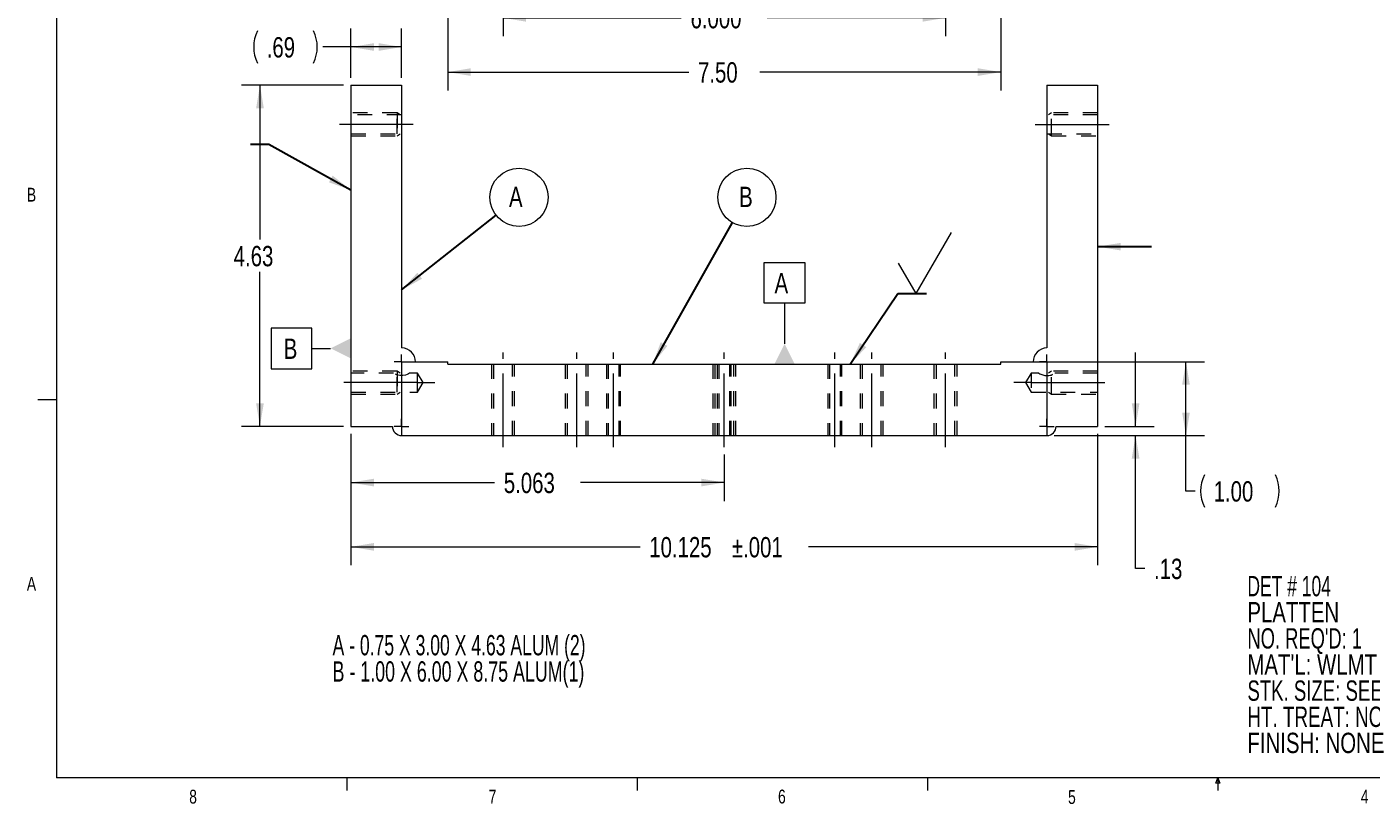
# Model space of a CAD drawing. Header units: inches. Extents: x 0.4 to 16.6, y 0.2 to 10.8.
# Drawn here: x 0.43 to 9.54, y 0.21 to 5.48 of the extents above; entities that cross this region are included whole.
import ezdxf

# ---------------------------------------------------------------- set-up
doc = ezdxf.new("R2010")
doc.units = ezdxf.units.IN
doc.header["$MEASUREMENT"] = 0
doc.linetypes.add('CENTERX2', pattern=[0.8, 0.5, -0.1, 0.1, -0.1])
doc.linetypes.add('HIDDEN', pattern=[0.075, 0.05, -0.025])
doc.styles.add('SLDTEXTSTYLE0', font='TXT', dxfattribs={"width": 0.75})
doc.styles.add('SLDTEXTSTYLE13', font='TXT', dxfattribs={"width": 0.675})
doc.styles.add('SLDTEXTSTYLE14', font='TXT', dxfattribs={"width": 0.683824})
doc.styles.add('SLDTEXTSTYLE15', font='TXT', dxfattribs={"width": 0.692308})
doc.styles.add('SLDTEXTSTYLE17', font='TXT', dxfattribs={"width": 0.646552})
doc.styles.add('SLDTEXTSTYLE3', font='TXT', dxfattribs={"width": 0.671053})
doc.styles.add('SLDTEXTSTYLE6', font='TXT', dxfattribs={"width": 0.65625})
doc.styles.add('SLDTEXTSTYLE8', font='TXT', dxfattribs={"width": 0.642857})
doc.dimstyles.new('SLDDIMSTYLE0', dxfattribs={"dimtxt": 0.137795, "dimasz": 0.156, "dimexe": 0, "dimexo": 0.0625, "dimgap": 0.034449, "dimtad": 0, "dimtih": 1, "dimtoh": 1, "dimlfac": 2, "dimzin": 4, "dimdsep": 46, "dimtxsty": 'SLDTEXTSTYLE0', "dimsah": 1, "dimcen": 0.09, "dimadec": 0, "dimazin": 0, "dimtfac": 1, "dimtdec": 3, "dimtofl": 0, "dimtmove": 0, "dimatfit": 3, "dimfxl": 0, "dimtolj": 1, "dimtzin": 12, "dimarcsym": 0})
doc.dimstyles.new('SLDDIMSTYLE1', dxfattribs={"dimtxt": 0.137795, "dimasz": 0.156, "dimexe": 0, "dimexo": 0.0625, "dimgap": 0.034449, "dimtad": 0, "dimtih": 1, "dimtoh": 1, "dimlfac": 2, "dimzin": 12, "dimdsep": 46, "dimtxsty": 'SLDTEXTSTYLE0', "dimsah": 1, "dimcen": 0.09, "dimadec": 0, "dimazin": 0, "dimtfac": 1, "dimtdec": 3, "dimtofl": 0, "dimtmove": 0, "dimatfit": 3, "dimfxl": 0, "dimtolj": 1, "dimtzin": 12, "dimarcsym": 0})
doc.dimstyles.new('SLDDIMSTYLE2', dxfattribs={"dimtxt": 0.137795, "dimasz": 0.156, "dimexe": 0, "dimexo": 0.0625, "dimgap": 0.034449, "dimtad": 0, "dimtih": 1, "dimtoh": 1, "dimdec": 3, "dimlfac": 2, "dimzin": 12, "dimdsep": 46, "dimtxsty": 'SLDTEXTSTYLE0', "dimsah": 1, "dimcen": 0.09, "dimadec": 0, "dimazin": 0, "dimtol": 1, "dimtp": 0.001, "dimtm": 0.001, "dimtfac": 1, "dimtdec": 3, "dimtofl": 0, "dimtmove": 0, "dimatfit": 3, "dimfxl": 0, "dimtolj": 1, "dimarcsym": 0})
doc.dimstyles.new('SLDDIMSTYLE3', dxfattribs={"dimtxt": 0.137795, "dimasz": 0.156, "dimexe": 0, "dimexo": 0.0625, "dimgap": 0.034449, "dimtad": 0, "dimtih": 1, "dimtoh": 1, "dimdec": 3, "dimlfac": 2, "dimzin": 12, "dimdsep": 46, "dimtxsty": 'SLDTEXTSTYLE0', "dimsah": 1, "dimcen": 0.09, "dimadec": 0, "dimazin": 0, "dimtfac": 1, "dimtdec": 3, "dimtofl": 0, "dimtmove": 0, "dimatfit": 3, "dimfxl": 0, "dimtolj": 1, "dimtzin": 12, "dimarcsym": 0})
doc.dimstyles.new('SLDDIMSTYLE4', dxfattribs={"dimtxt": 0.156, "dimasz": 0.156, "dimexe": 0, "dimexo": 0.0625, "dimgap": 0.039, "dimtad": 0, "dimtih": 1, "dimtoh": 1, "dimdec": 0, "dimzin": 0, "dimdsep": 46, "dimtxsty": 'Standard', "dimsah": 1, "dimcen": 0.09, "dimadec": 0, "dimazin": 0, "dimtfac": 1, "dimtdec": 0, "dimtofl": 0, "dimtmove": 0, "dimatfit": 3, "dimfxl": 0, "dimtolj": 1, "dimtzin": 0, "dimarcsym": 0})
doc.dimstyles.new('SLDDIMSTYLE6', dxfattribs={"dimtxt": 0.137795, "dimasz": 0.156, "dimexe": 0, "dimexo": 0.0625, "dimgap": 0.034449, "dimtad": 0, "dimtih": 1, "dimtoh": 1, "dimlfac": 2, "dimzin": 12, "dimdsep": 46, "dimtxsty": 'SLDTEXTSTYLE0', "dimsah": 1, "dimcen": 0.09, "dimadec": 0, "dimazin": 0, "dimtfac": 1, "dimtdec": 3, "dimtofl": 0, "dimtmove": 0, "dimatfit": 3, "dimfxl": 0, "dimtolj": 1, "dimtzin": 12, "dimarcsym": 0})
doc.dimstyles.new('SLDDIMSTYLE7', dxfattribs={"dimtxt": 0.137795, "dimasz": 0.156, "dimexe": 0, "dimexo": 0.0625, "dimgap": 0.034449, "dimtad": 0, "dimtih": 1, "dimtoh": 1, "dimdec": 3, "dimlfac": 2, "dimzin": 4, "dimdsep": 46, "dimtxsty": 'SLDTEXTSTYLE0', "dimsah": 1, "dimcen": 0.09, "dimadec": 0, "dimazin": 0, "dimtfac": 1, "dimtdec": 3, "dimtofl": 0, "dimtmove": 0, "dimatfit": 3, "dimfxl": 0, "dimtolj": 1, "dimtzin": 12, "dimarcsym": 0})

# ---------------------------------------------------------------- blocks, each defined once
blk = doc.blocks.new('SW_NOTE_1')
at = {"color": 7, "linetype": 'Continuous', "lineweight": 0, "attachment_point": 1}
for s, insert, char_height, style in [('DET # 104', (0, 0.176), 0.1378, 'SLDTEXTSTYLE8'), ('PLATTEN', (0, -0.0012), 0.1378, 'SLDTEXTSTYLE0'), ("NO. REQ'D: 1", (0, -0.1783), 0.137795, 'SLDTEXTSTYLE13'), ("MAT'L: WLMT", (0, -0.3555), 0.137795, 'SLDTEXTSTYLE0'), ('STK. SIZE: SEE LIST', (0, -0.5326), 0.137795, 'SLDTEXTSTYLE14'), ('HT. TREAT: NONE', (0, -0.7098), 0.137795, 'SLDTEXTSTYLE15'), ('FINISH: NONE', (0, -0.887), 0.137795, 'SLDTEXTSTYLE0')]:
    blk.add_mtext(s, dxfattribs=dict(at, insert=insert, char_height=char_height, style=style))
blk = doc.blocks.new('*D3')
at = {"color": 7, "linetype": 'Continuous', "lineweight": 0}
for p, q in [((7.3919, 3.2128), (8.4096, 3.2128)), ((8.2846, 2.7128), (8.2846, 3.2128)), ((7.3919, 2.7128), (8.4096, 2.7128)), ((8.2846, 2.3365), (8.2846, 2.7128)), ((8.3471, 2.3365), (8.2846, 2.3365))]:
    blk.add_line(p, q, dxfattribs=at)
for centre, start, end in [((8.6283, 2.3365), 153.43495, 206.56505), ((8.6721, 2.3365), 333.43495, 26.56505)]:
    blk.add_arc(centre, 0.2445, start, end, dxfattribs=at)
for points in [[(8.2846, 3.2128), (8.2586, 3.0568), (8.3106, 3.0568)], [(8.2846, 2.7128), (8.3106, 2.8688), (8.2586, 2.8688)]]:
    blk.add_solid(points, dxfattribs=at)
at = {"color": 7, "linetype": 'Continuous', "lineweight": 0, "insert": (8.4721, 2.4031), "char_height": 0.1378, "attachment_point": 1, "style": 'SLDTEXTSTYLE0'}
blk.add_mtext('1.00', dxfattribs=at)
blk = doc.blocks.new('*D4')
at = {"color": 7, "linetype": 'Continuous', "lineweight": 0}
for p, q in [((2.5731, 5.0878), (1.8814, 5.0878)), ((2.0064, 5.0878), (2.0064, 4.0409)), ((2.0064, 2.7753), (2.0064, 3.8222)), ((2.5731, 2.7753), (1.8814, 2.7753))]:
    blk.add_line(p, q, dxfattribs=at)
for points in [[(2.0064, 5.0878), (1.9804, 4.9318), (2.0324, 4.9318)], [(2.0064, 2.7753), (2.0324, 2.9313), (1.9804, 2.9313)]]:
    blk.add_solid(points, dxfattribs=at)
at = {"color": 7, "linetype": 'Continuous', "lineweight": 0, "insert": (1.8283, 3.9982), "char_height": 0.1378, "attachment_point": 1, "style": 'SLDTEXTSTYLE0'}
blk.add_mtext('4.63', dxfattribs=at)
blk = doc.blocks.new('*D5')
at = {"color": 7, "linetype": 'Continuous', "lineweight": 0}
for p, q in [((2.6231, 2.7253), (2.6231, 1.8332)), ((7.6856, 2.7253), (7.6856, 1.8332)), ((2.6231, 1.9582), (4.5833, 1.9582)), ((7.6856, 1.9582), (5.7254, 1.9582))]:
    blk.add_line(p, q, dxfattribs=at)
for points in [[(2.6231, 1.9582), (2.7791, 1.9322), (2.7791, 1.9842)], [(7.6856, 1.9582), (7.5296, 1.9842), (7.5296, 1.9322)]]:
    blk.add_solid(points, dxfattribs=at)
at = {"color": 7, "linetype": 'Continuous', "lineweight": 0, "char_height": 0.1378, "attachment_point": 1, "style": 'SLDTEXTSTYLE0'}
for s, insert in [('10.125', (4.6458, 2.0249)), ('±.001', (5.2058, 2.0249))]:
    blk.add_mtext(s, dxfattribs=dict(at, insert=insert))
blk = doc.blocks.new('*D6')
at = {"color": 7, "linetype": 'Continuous', "lineweight": 0}
for p, q in [((2.6231, 2.7253), (2.6231, 2.2691)), ((5.1544, 2.584), (5.1544, 2.2691)), ((2.6231, 2.3941), (3.5972, 2.3941)), ((5.1544, 2.3941), (4.1803, 2.3941))]:
    blk.add_line(p, q, dxfattribs=at)
for points in [[(2.6231, 2.3941), (2.7791, 2.3681), (2.7791, 2.4201)], [(5.1544, 2.3941), (4.9984, 2.4201), (4.9984, 2.3681)]]:
    blk.add_solid(points, dxfattribs=at)
at = {"color": 7, "linetype": 'Continuous', "lineweight": 0, "insert": (3.6597, 2.4607), "char_height": 0.1378, "attachment_point": 1, "style": 'SLDTEXTSTYLE0'}
blk.add_mtext('5.063', dxfattribs=at)
blk = doc.blocks.new('*D7')
at = {"color": 7, "linetype": 'Continuous', "lineweight": 0}
for p, q in [((2.6231, 5.1378), (2.6231, 5.4718)), ((2.9669, 5.1378), (2.9669, 5.4718)), ((2.6231, 5.3468), (2.4317, 5.3468)), ((2.9669, 5.3468), (2.6231, 5.3468))]:
    blk.add_line(p, q, dxfattribs=at)
for centre, start, end in [((2.2084, 5.3468), 153.43495, 206.56505), ((2.1505, 5.3468), 333.43495, 26.56505)]:
    blk.add_arc(centre, 0.2445, start, end, dxfattribs=at)
for points in [[(2.6231, 5.3468), (2.7791, 5.3208), (2.7791, 5.3728)], [(2.9669, 5.3468), (2.8109, 5.3728), (2.8109, 5.3208)]]:
    blk.add_solid(points, dxfattribs=at)
at = {"color": 7, "linetype": 'Continuous', "lineweight": 0, "insert": (2.0522, 5.4134), "char_height": 0.1378, "attachment_point": 1, "style": 'SLDTEXTSTYLE0'}
blk.add_mtext('.69', dxfattribs=at)
blk = doc.blocks.new('*D8')
at = {"color": 7, "linetype": 'Continuous', "lineweight": 0}
for p, q in [((7.943, 2.7753), (7.943, 3.2753)), ((7.7356, 2.7753), (8.068, 2.7753)), ((7.3919, 2.7128), (8.068, 2.7128)), ((7.943, 1.8114), (7.943, 2.7128)), ((8.0055, 1.8114), (7.943, 1.8114))]:
    blk.add_line(p, q, dxfattribs=at)
for points in [[(7.943, 2.7753), (7.969, 2.9313), (7.917, 2.9313)], [(7.943, 2.7128), (7.917, 2.5568), (7.969, 2.5568)]]:
    blk.add_solid(points, dxfattribs=at)
at = {"color": 7, "linetype": 'Continuous', "lineweight": 0, "insert": (8.068, 1.878), "char_height": 0.1378, "attachment_point": 1, "style": 'SLDTEXTSTYLE0'}
blk.add_mtext('.13', dxfattribs=at)
blk = doc.blocks.new('SW_NOTE_2')
at = {"color": 7, "linetype": 'Continuous', "lineweight": 0}
blk.add_circle((0.1549, 0.1223), 0.1973, dxfattribs=at)
at = {"color": 7, "linetype": 'Continuous', "lineweight": 0, "insert": (0.0869, 0.1937), "char_height": 0.1378, "attachment_point": 1, "style": 'SLDTEXTSTYLE0'}
blk.add_mtext('A', dxfattribs=at)
blk = doc.blocks.new('SW_NOTE_3')
at = {"color": 7, "linetype": 'Continuous', "lineweight": 0}
blk.add_circle((0.097, 0.1718), 0.1973, dxfattribs=at)
at = {"color": 7, "linetype": 'Continuous', "lineweight": 0, "insert": (0.0443, 0.2433), "char_height": 0.1378, "attachment_point": 1, "style": 'SLDTEXTSTYLE0'}
blk.add_mtext('B', dxfattribs=at)
blk = doc.blocks.new('SW_CENTERMARKSYMBOL_0')
at = {"color": 7, "linetype": 'Continuous', "lineweight": 0}
for q in [(-0.05, 0), (0, 0.05), (0, -0.05), (0.05, 0)]:
    blk.add_line((0, 0), q, dxfattribs=at)
blk = doc.blocks.new('SW_CENTERMARKSYMBOL_1')
at = {"color": 7, "linetype": 'Continuous', "lineweight": 0}
for q in [(-0.05, 0), (0, 0.05), (0, -0.05), (0.05, 0)]:
    blk.add_line((0, 0), q, dxfattribs=at)
blk = doc.blocks.new('SW_CENTERMARKSYMBOL_2')
at = {"color": 7, "linetype": 'Continuous', "lineweight": 0}
for q in [(-0.05, 0), (0, 0.05), (0, -0.05), (0.05, 0)]:
    blk.add_line((0, 0), q, dxfattribs=at)
blk = doc.blocks.new('SW_CENTERMARKSYMBOL_3')
at = {"color": 7, "linetype": 'Continuous', "lineweight": 0}
for q in [(-0.05, 0), (0, 0.05), (0, -0.05), (0.05, 0)]:
    blk.add_line((0, 0), q, dxfattribs=at)
blk = doc.blocks.new('SW_SFSYMBOL_0')
at = {"color": 7, "linetype": 'Continuous', "lineweight": 0}
for q in [(0.1698, 0.4134), (-0.1882, 0.2067)]:
    blk.add_line((-0.0689, 0), q, dxfattribs=at)
blk = doc.blocks.new('SW_DATUMTAG_0')
at = {"color": 7, "linetype": 'Continuous', "lineweight": 0}
for p, q in [((-0.0699, -0.0284), (-0.0699, 0.2472)), ((-0.0699, 0.2472), (0.2057, 0.2472)), ((0.2057, 0.2472), (0.2057, -0.0284)), ((0.2057, -0.0284), (-0.0699, -0.0284)), ((0.0679, -0.0284), (0.0679, -0.3037))]:
    blk.add_line(p, q, dxfattribs=at)
blk.add_solid([(0.1368, -0.4415), (-0.001, -0.4415), (0.0679, -0.3037)], dxfattribs=at)
at = {"color": 7, "linetype": 'Continuous', "lineweight": 0, "insert": (0, 0.176, 1.5), "char_height": 0.1378, "attachment_point": 1, "style": 'SLDTEXTSTYLE0'}
blk.add_mtext('A', dxfattribs=at)
blk = doc.blocks.new('SW_DATUMTAG_1')
at = {"color": 7, "linetype": 'Continuous', "lineweight": 0}
for p, q in [((0.1905, 0.2472), (-0.0851, 0.2472)), ((-0.0851, 0.2472), (-0.0851, -0.0284)), ((0.1905, -0.0284), (0.1905, 0.2472)), ((0.1905, 0.1094), (0.3176, 0.1094)), ((-0.0851, -0.0284), (0.1905, -0.0284))]:
    blk.add_line(p, q, dxfattribs=at)
blk.add_solid([(0.4554, 0.0405), (0.4554, 0.1783), (0.3176, 0.1094)], dxfattribs=at)
at = {"color": 7, "linetype": 'Continuous', "lineweight": 0, "insert": (0, 0.176, 0.75), "char_height": 0.1378, "attachment_point": 1, "style": 'SLDTEXTSTYLE0'}
blk.add_mtext('B', dxfattribs=at)
blk = doc.blocks.new('*D22')
at = {"color": 7, "linetype": 'Continuous', "lineweight": 0}
for p, q in [((3.2794, 6.4823), (3.2794, 5.0517)), ((7.0294, 6.4823), (7.0294, 5.0517)), ((3.2794, 5.1767), (4.9137, 5.1767)), ((7.0294, 5.1767), (5.395, 5.1767))]:
    blk.add_line(p, q, dxfattribs=at)
for points in [[(3.2794, 5.1767), (3.4354, 5.1507), (3.4354, 5.2027)], [(7.0294, 5.1767), (6.8734, 5.2027), (6.8734, 5.1507)]]:
    blk.add_solid(points, dxfattribs=at)
at = {"color": 7, "linetype": 'Continuous', "lineweight": 0, "insert": (4.9762, 5.2434), "char_height": 0.1378, "attachment_point": 1, "style": 'SLDTEXTSTYLE0'}
blk.add_mtext('7.50', dxfattribs=at)
blk = doc.blocks.new('*D31')
at = {"color": 7, "linetype": 'Continuous', "lineweight": 0}
for p, q in [((3.6544, 7.868), (3.6544, 5.4195)), ((6.6544, 7.868), (6.6544, 5.4195)), ((3.6544, 5.5445), (4.8628, 5.5445)), ((6.6544, 5.5445), (5.4459, 5.5445))]:
    blk.add_line(p, q, dxfattribs=at)
for points in [[(3.6544, 5.5445), (3.8104, 5.5185), (3.8104, 5.5705)], [(6.6544, 5.5445), (6.4984, 5.5705), (6.4984, 5.5185)]]:
    blk.add_solid(points, dxfattribs=at)
at = {"color": 7, "linetype": 'Continuous', "lineweight": 0, "insert": (4.9253, 5.6112), "char_height": 0.1378, "attachment_point": 1, "style": 'SLDTEXTSTYLE0'}
blk.add_mtext('6.000', dxfattribs=at)
blk = doc.blocks.new('*D32')
at = {"color": 7, "linetype": 'Continuous', "lineweight": 0}
for p, q in [((4.4357, 7.637), (7.2128, 5.8419)), ((7.2128, 5.8419), (7.3378, 5.8419))]:
    blk.add_line(p, q, dxfattribs=at)
blk.add_solid([(4.4357, 7.637), (4.5526, 7.5305), (4.5809, 7.5742)], dxfattribs=at)
at = {"color": 7, "linetype": 'Continuous', "lineweight": 0, "insert": (7.4003, 5.9086), "char_height": 0.137795, "attachment_point": 1, "style": 'SLDTEXTSTYLE3'}
blk.add_mtext('6X 10-24 UNC THRU ALL', dxfattribs=at)
blk = doc.blocks.new('SW_NOTE_4')
at = {"color": 7, "linetype": 'Continuous', "lineweight": 0, "char_height": 0.137795, "attachment_point": 1}
for s, insert, style in [('A - 0.75 X 3.00 X 4.63 ALUM (2)', (0, 0.176), 'SLDTEXTSTYLE17'), ('B - 1.00 X 6.00 X 8.75 ALUM(1)', (0, -0.0022), 'SLDTEXTSTYLE6')]:
    blk.add_mtext(s, dxfattribs=dict(at, insert=insert, style=style))

msp = doc.modelspace()

# ---------------------------------------------------------------- linework, layer by layer
at = {"color": 7, "linetype": 'Continuous', "lineweight": 0}
for p, q in [((0.62625, 10.64207), (0.62625, 0.39207)), ((0.62625, 2.95457), (0.50125, 2.95457)), ((16.37625, 0.39207), (0.62625, 0.39207)), ((2.59475, 0.39207), (2.59475, 0.30727)), ((4.5635, 0.39207), (4.5635, 0.30727)), ((6.53225, 0.39207), (6.53225, 0.30727)), ((8.48775, 0.3575), (8.501, 0.39207)), ((8.501, 0.39207), (8.501, 0.30727)), ((8.501, 0.39207), (8.51356, 0.3575)), ((8.51356, 0.3575), (8.48775, 0.3575))]:
    msp.add_line(p, q, dxfattribs=at)
at = {"color": 7, "linetype": 'Continuous', "lineweight": 15}
for p, q in [((2.62311, 5.08777), (2.62311, 2.77527)), ((2.62311, 5.08777), (2.96686, 5.08777)), ((2.96686, 5.08777), (2.96686, 3.30652)), ((7.34186, 5.08777), (7.68561, 5.08777)), ((7.34186, 5.08777), (7.34186, 3.30652)), ((7.68561, 5.08777), (7.68561, 2.77527)), ((2.96686, 3.21277), (2.96686, 2.71277)), ((2.96686, 3.21277), (3.27936, 3.21277)), ((3.27936, 3.19715), (3.27936, 3.21277)), ((3.27936, 3.19715), (7.02936, 3.19715)), ((7.02936, 3.19715), (7.02936, 3.21277)), ((7.02936, 3.21277), (7.34186, 3.21277)), ((7.34186, 3.21277), (7.34186, 2.71277)), ((2.62311, 2.77527), (2.90436, 2.77527)), ((7.40436, 2.77527), (7.68561, 2.77527)), ((2.96686, 2.71277), (7.34186, 2.71277))]:
    msp.add_line(p, q, dxfattribs=at)
at = {"color": 7, "linetype": 'HIDDEN', "lineweight": 0}
for p, q in [((2.93561, 4.90027), (2.62311, 4.90027)), ((2.95642, 4.8864), (2.93561, 4.90027)), ((2.93561, 4.90027), (2.93561, 4.8968)), ((2.93561, 4.8968), (2.93561, 4.74402)), ((2.93561, 4.75877), (2.93561, 4.8864)), ((7.37311, 4.90027), (7.3523, 4.8864)), ((7.68561, 4.90027), (7.37311, 4.90027)), ((7.37311, 4.74489), (7.37311, 4.90027)), ((7.37311, 4.75877), (7.37311, 4.8864)), ((2.62311, 4.74402), (2.93561, 4.74402)), ((2.93561, 4.7579), (2.93561, 4.75877)), ((2.93561, 4.74402), (2.95642, 4.7579)), ((7.3523, 4.7579), (7.37311, 4.74402)), ((7.37311, 4.7579), (7.37311, 4.75877)), ((7.37311, 4.74402), (7.37311, 4.74489)), ((7.37311, 4.74402), (7.68561, 4.74402)), ((3.57623, 3.19715), (3.57623, 2.71277)), ((3.73248, 2.71277), (3.73248, 3.19715)), ((4.07623, 3.19715), (4.07623, 2.71277)), ((4.23248, 2.71277), (4.23248, 3.19715)), ((4.35686, 3.19715), (4.35686, 2.71277)), ((4.45186, 2.71277), (4.45186, 3.19715)), ((5.07623, 3.19715), (5.07623, 2.71277)), ((5.10686, 3.19715), (5.10686, 2.71277)), ((5.20186, 2.71277), (5.20186, 3.19715)), ((5.23248, 2.71277), (5.23248, 3.19715)), ((5.85686, 3.19715), (5.85686, 2.71277)), ((5.95186, 2.71277), (5.95186, 3.19715)), ((6.07623, 3.19715), (6.07623, 2.71277)), ((6.23248, 2.71277), (6.23248, 3.19715)), ((6.57623, 3.19715), (6.57623, 2.71277)), ((6.73248, 2.71277), (6.73248, 3.19715)), ((2.93561, 3.15027), (2.62311, 3.15027)), ((2.95642, 3.1364), (2.93561, 3.15027)), ((2.93561, 3.15027), (2.93561, 3.1468)), ((2.93561, 3.1468), (2.93561, 2.99402)), ((2.93561, 3.00877), (2.93561, 3.1364)), ((7.37311, 3.15027), (7.3523, 3.1364)), ((7.68561, 3.15027), (7.37311, 3.15027)), ((7.37311, 2.99489), (7.37311, 3.15027)), ((7.37311, 3.00877), (7.37311, 3.1364)), ((2.93561, 3.0079), (2.93561, 3.00877)), ((2.93561, 2.99402), (2.95642, 3.0079)), ((7.3523, 3.0079), (7.37311, 2.99402)), ((7.37311, 3.0079), (7.37311, 3.00877)), ((2.62311, 2.99402), (2.93561, 2.99402)), ((7.37311, 2.99402), (7.37311, 2.99489)), ((7.37311, 2.99402), (7.68561, 2.99402))]:
    msp.add_line(p, q, dxfattribs=at)
at = {"color": 9, "linetype": 'HIDDEN', "lineweight": 0}
for p, q in [((2.96686, 4.8864), (2.62311, 4.8864)), ((7.68561, 4.8864), (7.34186, 4.8864)), ((2.62311, 4.7579), (2.96686, 4.7579)), ((7.34186, 4.7579), (7.68561, 4.7579)), ((3.59011, 3.19715), (3.59011, 2.71277)), ((3.71861, 2.71277), (3.71861, 3.19715)), ((4.09011, 3.19715), (4.09011, 2.71277)), ((4.21861, 2.71277), (4.21861, 3.19715)), ((4.36698, 3.19715), (4.36698, 2.71277)), ((4.44173, 2.71277), (4.44173, 3.19715)), ((5.09011, 3.19715), (5.09011, 2.71277)), ((5.11698, 3.19715), (5.11698, 2.71277)), ((5.19173, 2.71277), (5.19173, 3.19715)), ((5.21861, 2.71277), (5.21861, 3.19715)), ((5.86698, 3.19715), (5.86698, 2.71277)), ((5.94173, 2.71277), (5.94173, 3.19715)), ((6.09011, 3.19715), (6.09011, 2.71277)), ((6.21861, 2.71277), (6.21861, 3.19715)), ((6.59011, 3.19715), (6.59011, 2.71277)), ((6.71861, 2.71277), (6.71861, 3.19715)), ((2.91279, 3.1364), (2.62311, 3.1364)), ((3.07436, 3.1364), (3.02123, 3.1364)), ((3.07436, 3.07215), (3.07436, 3.1364)), ((3.11296, 3.07215), (3.07436, 3.1364)), ((7.23436, 3.1364), (7.19575, 3.07215)), ((7.23436, 3.1364), (7.23436, 3.0079)), ((7.28749, 3.1364), (7.23436, 3.1364)), ((7.68561, 3.1364), (7.39593, 3.1364)), ((2.62311, 3.0079), (3.07436, 3.0079)), ((3.07436, 3.0079), (3.07436, 3.07215)), ((3.07436, 3.0079), (3.11296, 3.07215)), ((7.19575, 3.07215), (7.23436, 3.0079)), ((7.23436, 3.0079), (7.68561, 3.0079))]:
    msp.add_line(p, q, dxfattribs=at)
at = {"color": 7, "linetype": 'CENTERX2', "lineweight": 0}
for p, q in [((3.0456, 4.82215), (2.54437, 4.82215)), ((7.26312, 4.82215), (7.76435, 4.82215)), ((3.65436, 2.63403), (3.65436, 3.27589)), ((4.15436, 2.63403), (4.15436, 3.27589)), ((4.40436, 2.63403), (4.40436, 3.27589)), ((5.15436, 2.63403), (5.15436, 3.27589)), ((5.90436, 2.63403), (5.90436, 3.27589)), ((6.15436, 2.63403), (6.15436, 3.27589)), ((6.65436, 2.63403), (6.65436, 3.27589)), ((3.07436, 3.07215), (2.54437, 3.07215)), ((3.07436, 3.07215), (3.1917, 3.07215)), ((7.23436, 3.07215), (7.11701, 3.07215)), ((7.23436, 3.07215), (7.76435, 3.07215))]:
    msp.add_line(p, q, dxfattribs=at)
at = {"color": 9, "linetype": 'HIDDEN', "lineweight": 0, "flags": 128}
msp.add_lwpolyline([(3.02123, 3.1364), (3.01927, 3.13504), (3.01356, 3.13148), (3.00474, 3.12701), (2.99224, 3.12252), (2.97558, 3.11943), (2.95542, 3.11972), (2.93538, 3.12446), (2.92345, 3.12967), (2.91542, 3.13439), (2.91257, 3.13634), (2.91279, 3.13619)], dxfattribs=at)
at = {"color": 7, "linetype": 'Continuous', "lineweight": 15}
for centre, radius, start, end in [((2.96686, 3.21277), 0.09375, 0, 90), ((7.34186, 3.21277), 0.09375, 90, 180), ((2.96686, 2.77527), 0.0625, 180, 270), ((7.34186, 2.77527), 0.0625, 270, 0)]:
    msp.add_arc(centre, radius, start, end, dxfattribs=at)
at = {"color": 9, "linetype": 'HIDDEN', "lineweight": 0}
msp.add_arc((7.34186, 3.21276), 0.09374, 234.55269, 305.228515, dxfattribs=at)

# ---------------------------------------------------------------- block references
at = {"color": 7, "linetype": 'Continuous', "lineweight": 0}
for name, p in [('SW_NOTE_2', (3.60793, 4.20588)), ('SW_NOTE_3', (5.2107, 4.15634)), ('SW_SFSYMBOL_0', (6.52469, 3.67509)), ('SW_DATUMTAG_0', (5.49524, 3.63864)), ('SW_DATUMTAG_1', (2.1677, 3.1944)), ('SW_CENTERMARKSYMBOL_0', (2.96686, 3.21277)), ('SW_CENTERMARKSYMBOL_3', (7.34186, 3.21277)), ('SW_CENTERMARKSYMBOL_1', (2.96686, 2.77527)), ('SW_CENTERMARKSYMBOL_2', (7.34186, 2.77527)), ('SW_NOTE_1', (8.70118, 1.5852)), ('SW_NOTE_4', (2.49867, 1.18474))]:
    msp.add_blockref(name, p, dxfattribs=at)

# ---------------------------------------------------------------- texts
at = {"color": 7, "linetype": 'Continuous', "lineweight": 0, "char_height": 0.09375, "attachment_point": 1, "style": 'SLDTEXTSTYLE0'}
for s, insert in [('B', (0.4264, 4.39215)), ('A', (0.42601, 1.75475)), ('8', (1.52677, 0.31186)), ('7', (3.55743, 0.31216)), ('6', (5.51883, 0.31256)), ('5', (7.48512, 0.30949)), ('4', (9.47012, 0.31262))]:
    msp.add_mtext(s, dxfattribs=dict(at, insert=insert))

# ---------------------------------------------------------------- dimensions: what is measured, and where the dimension line sits
at = {"color": 7, "linetype": 'Continuous', "lineweight": 0}
for base, p1, p2, dimstyle, override, picture, middle in [((6.65436, 5.54452), (3.65436, 8.0323), (6.65436, 8.0323), 'SLDDIMSTYLE7', {"dimtxt": 0.137795, "dimasz": 0.156, "dimexe": 0.125, "dimexo": 0.05, "dimgap": 0.06, "dimtad": 0, "dimtih": 1, "dimtoh": 1, "dimlfac": 2, "dimzin": 4, "dimtzin": 12}, '*D31', (5.15436, 5.54452)), ((7.68561, 1.95822), (2.62311, 2.77527), (7.68561, 2.77527), 'SLDDIMSTYLE2', {"dimtxt": 0.137795, "dimasz": 0.156, "dimexe": 0.125, "dimexo": 0.05, "dimgap": 0.06, "dimtad": 0, "dimtih": 1, "dimtoh": 1, "dimlfac": 2, "dimzin": 12, "dimtzin": 8}, '*D5', (5.15436, 1.95822)), ((2.6231093886, 2.3940608112), (5.1543593886, 2.6340301734), (2.6231093886, 2.7752703309), 'SLDDIMSTYLE3', {"dimtxt": 0.137795, "dimasz": 0.156, "dimexe": 0.125, "dimexo": 0.05, "dimgap": 0.06, "dimtad": 0, "dimtih": 1, "dimtoh": 1, "dimlfac": 2, "dimzin": 12, "dimtzin": 12}, '*D6', (3.8887343886, 2.3940608112))]:
    dim = msp.add_linear_dim(base=base, p1=p1, p2=p2, dimstyle=dimstyle, override=override, dxfattribs=at)
    dim.commit()
    dim.dimension.update_dxf_attribs({"geometry": picture, "text_midpoint": middle, "dimtype": 160})
dim = msp.add_diameter_dim_2p(p1=(4.37297, 7.67759), p2=(4.43575, 7.63701), text='6X 10-24 UNC THRU ALL', dimstyle='SLDDIMSTYLE6', override={"dimtxt": 0.137795, "dimasz": 0.156, "dimexe": 0.125, "dimexo": 0.05, "dimgap": 0.06, "dimtad": 0, "dimtih": 1, "dimtoh": 1, "dimlfac": 2, "dimzin": 12, "dimpost": '<>', "dimtzin": 12}, dxfattribs=at)
dim.commit()
dim.dimension.update_dxf_attribs({"geometry": '*D32', "text_midpoint": (8.41654, 5.84194), "dimtype": 163})
for base, p1, p2, angle, dimstyle, override, picture, middle in [((7.02936, 5.17671), (3.27936, 6.5323), (7.02936, 6.5323), 0, 'SLDDIMSTYLE0', {"dimtxt": 0.137795, "dimasz": 0.156, "dimexe": 0.125, "dimexo": 0.05, "dimgap": 0.06, "dimtad": 0, "dimtih": 1, "dimtoh": 1, "dimlfac": 2, "dimzin": 4, "dimtzin": 12}, '*D22', (5.15436, 5.17671)), ((2.0063878785, 5.0877703309), (2.6231093886, 2.7752703309), (2.6231093886, 5.0877703309), 90, 'SLDDIMSTYLE1', {"dimtxt": 0.137795, "dimasz": 0.156, "dimexe": 0.125, "dimexo": 0.05, "dimgap": 0.06, "dimtad": 0, "dimtih": 1, "dimtoh": 1, "dimlfac": 2, "dimzin": 12, "dimtzin": 12}, '*D4', (2.0063878785, 3.9315203309)), ((7.9430187533, 2.7127703309), (7.6856093886, 2.7752703309), (7.3418593886, 2.7127703309), 90, 'SLDDIMSTYLE1', {"dimtxt": 0.137795, "dimasz": 0.156, "dimexe": 0.125, "dimexo": 0.05, "dimgap": 0.06, "dimtad": 0, "dimtih": 1, "dimtoh": 1, "dimlfac": 2, "dimzin": 12, "dimtzin": 12}, '*D8', (7.9430187533, 1.8114025376))]:
    dim = msp.add_linear_dim(base=base, p1=p1, p2=p2, angle=angle, dimstyle=dimstyle, override=override, dxfattribs=at)
    dim.commit()
    dim.dimension.update_dxf_attribs({"geometry": picture, "text_midpoint": middle, "dimtype": 160})
dim = msp.add_linear_dim(base=(2.96686, 5.34677), p1=(2.62311, 5.08777), p2=(2.96686, 5.08777), text='(<>)', dimstyle='SLDDIMSTYLE1', override={"dimtxt": 0.137795, "dimasz": 0.156, "dimexe": 0.125, "dimexo": 0.05, "dimgap": 0.06, "dimtad": 0, "dimtih": 1, "dimtoh": 1, "dimlfac": 2, "dimzin": 12, "dimtzin": 12}, dxfattribs=at)
dim.commit()
dim.dimension.update_dxf_attribs({"geometry": '*D7', "text_midpoint": (2.17946, 5.34677), "dimtype": 160})
dim = msp.add_linear_dim(base=(8.28459, 3.21277), p1=(7.34186, 2.71277), p2=(7.34186, 3.21277), angle=90, text='(<>)', dimstyle='SLDDIMSTYLE0', override={"dimtxt": 0.137795, "dimasz": 0.156, "dimexe": 0.125, "dimexo": 0.05, "dimgap": 0.06, "dimtad": 0, "dimtih": 1, "dimtoh": 1, "dimlfac": 2, "dimzin": 4, "dimtzin": 12}, dxfattribs=at)
dim.commit()
dim.dimension.update_dxf_attribs({"geometry": '*D3', "text_midpoint": (8.28459, 2.33649), "dimtype": 160})

# ---------------------------------------------------------------- leaders
for points in [[(2.62311, 4.37635), (2.06685, 4.68546), (1.94185, 4.68546)], [(2.96686, 3.6996), (3.60793, 4.20588)], [(4.66937, 3.19715), (5.2107, 4.15634)], [(7.68561, 3.99328), (7.92693, 3.99328), (8.05193, 3.99328)], [(6.00791, 3.19715), (6.33079, 3.67509), (6.52469, 3.67509)]]:
    msp.add_leader(points, dimstyle='SLDDIMSTYLE4', dxfattribs=at)

doc.saveas('drawing.dxf')
